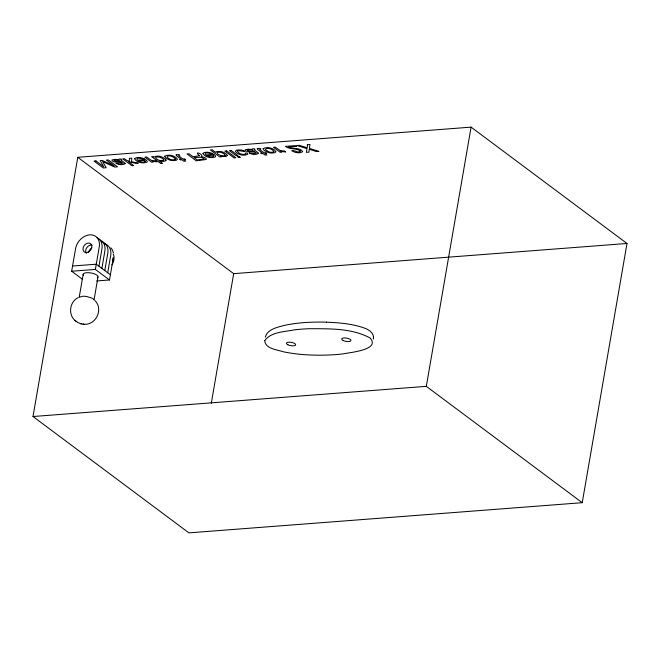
<?xml version="1.0" encoding="UTF-8"?>
<svg xmlns="http://www.w3.org/2000/svg" width="660" height="660" viewBox="0 0 660 660"><rect width="100%" height="100%" fill="white"/><g stroke="black" fill="none" stroke-linecap="round" stroke-linejoin="round"><path stroke-width="0.99" d="M326.387 322.162C339.108 322.724 352.085 323.705 364.188 327.987C368.915 329.505 374.599 333.374 373.362 339.108M94.116 299.558L97.985 276.928M33 416.526L77.773 157.311L471.091 127.132L627 243.474L582.227 502.689L188.908 532.867L33 416.526L426.319 386.347L582.227 502.689M82.657 279.444L71.668 271.243L75.562 248.729A14.099 10.758 -53.3 0 1 89.653 234.845A14.099 10.758 -53.3 0 1 99.264 246.906L95.37 269.428L109.494 279.972L113.38 257.441L113.008 259.083A14.099 10.758 -53.3 0 1 112.448 260.708M79.274 296.901L83.176 274.288M98.95 266.203L101.937 248.911A14.099 10.758 -53.3 0 0 97.16 237.691M101.879 268.389L104.866 251.089A14.099 10.758 -53.3 0 0 100.089 239.869M104.8 270.567L107.786 253.267A14.099 10.758 -53.3 0 0 101.731 241.56M107.72 272.745L110.707 255.453A14.099 10.758 -53.3 0 0 104.651 243.738M211.291 403.26L233.681 273.652L77.773 157.311M426.319 386.347L471.091 127.132M265.295 337.161C267.242 329.571 276.284 327.616 282.802 325.76C297.099 322.443 311.899 321.791 326.527 322.171M79.48 297.264L82.203 296.332A7.557 2.706 9.8 0 1 86.6 296.488L91.682 298.015A7.557 2.706 9.8 0 1 93.852 299.838M78.358 297.545C69.564 301.48 67.815 314.704 75.331 320.743M72.575 266.021L96.269 264.206L110.401 274.75M71.668 271.243L95.37 269.428M96.657 280.954L109.494 279.972M233.681 273.652L627 243.474M83.498 324.192C95.725 325.85 103.925 309.012 94.817 300.473M81.04 323.779L83.251 324.175M82.97 324.151L83.985 324.233M74.811 320.306L77.971 322.583L80.85 323.722M80.33 323.582L81.361 323.862M75.933 321.238L76.37 321.61M110.806 247.772L112.431 249.991L113.371 252.73M373.486 336.93L373.502 337.986M113.174 253.844A11.278 8.605 -53.3 0 1 111.895 264.891M86.361 253.316A5.173 3.943 -53.3 0 1 86.864 247.549A5.173 3.943 -53.3 0 1 92.21 245.19M88.671 252.326A5.173 3.943 -53.3 0 1 91.905 247.838M83.49 275.352A7.524 2.698 9.8 0 1 91.146 272.968A7.524 2.698 9.8 0 1 97.259 277.802M129.434 158.35L129.426 161.139L127.025 160.611L124.501 158.73L122.735 158.862L131.959 165.743L133.716 165.611L128.362 161.618L135.927 163.383L138.27 163.201L131.579 161.65L131.777 158.169L129.434 158.35M245.602 153.582L245.586 153.962C242.847 155.166 238.895 153.821 237.394 151.272A2.673 0.957 9.8 0 1 238.227 150.678L245 151.445L243.309 150.62A4.455 1.592 9.8 0 0 240.587 149.952L236.816 150.001L235.282 151.28C237.782 154.844 244.018 156.42 247.789 154.242L247.079 152.996L245.297 153.136L245.602 153.582M300.316 150.983L299.739 151.759L297.792 151.957L293.494 150.538L291.629 150.678C294.69 152.691 299.326 153.714 302.585 151.8L302.659 151.445C299.599 147.188 292.858 149.317 288.585 147.015L296.546 146.404L295.482 145.612L285.475 146.38C289.765 149.82 296.092 147.807 300.316 150.983M307.461 144.688L307.222 147.832L299.293 145.315L296.843 145.505L306.925 148.624L306.405 152.361L308.938 152.163L309.226 149.243L316.544 151.585L318.953 151.396L309.441 148.426L309.977 144.499L307.461 144.688M175.354 158.944L174.999 159.547L172.78 159.868A2.97 1.064 9.8 0 1 170.379 159.439L166.914 157.327C167.368 154.184 174.215 156.659 175.354 158.944M273.851 151.387L273.496 151.99L271.285 152.311A2.97 1.064 9.8 0 1 268.884 151.882L265.419 149.77C265.873 146.627 272.72 149.094 273.851 151.387M164.612 156.222L165.808 158.202L169.9 160.108A5.354 1.922 9.8 0 0 173.473 160.611L176.377 160.264L177.499 159.242C175.032 155.455 168.481 153.962 164.612 156.222M263.109 148.665L264.305 150.645L268.405 152.551A5.354 1.922 9.8 0 0 271.978 153.054L274.882 152.707L276.004 151.685C273.537 147.898 266.986 146.404 263.109 148.665M166.039 160.108L165.66 160.85L163.523 161.411L159.283 160.924L162.632 163.416L160.85 163.556L151.602 156.651L153.285 156.519L154.151 157.162C157.443 154.63 163.738 156.783 166.039 160.108M264.709 340.651C265.378 348.917 277.167 349.66 283.396 351.796C298.048 354.841 313.096 355.525 328.012 355.039A112.852 40.441 9.8 0 0 343.084 353.884C348.991 352.506 381.059 350.023 370.037 337.936C351.681 328.07 329.645 328.779 309.35 328.713A112.852 40.441 9.8 0 0 294.277 329.868C284.402 331.947 271.153 331.708 264.709 340.651M125.334 163.482C122.966 165.38 118.552 164.851 115.904 163.234L120.004 163.853L123.156 163.218L121.737 162.385L114.139 161.931L112.093 160.792L111.977 159.968L115.178 159.324L118.924 159.893L118.866 159.126L120.953 158.977L121.787 159.596L120.928 159.951L125.334 163.482M258.604 153.26C256.228 155.158 251.815 154.63 249.175 153.005L253.275 153.631L256.426 152.996L254.999 152.155L247.401 151.709L245.355 150.571L245.248 149.746L248.449 149.102L252.194 149.663L252.136 148.904L254.224 148.748L255.057 149.374L254.199 149.729L258.604 153.26M227.419 155.38L225.91 156.569L220.605 156.131L221.496 156.791L219.714 156.931L210.342 149.935L212.173 149.795L215.614 152.361L216.051 151.792C219.953 150.653 225.126 151.94 227.419 155.38M203.948 158.763L203.016 159.374L197.175 159.86L194.023 157.509L201.316 157.237L203.948 158.763M134.681 158.499L134.566 158.928C137.032 162.657 143.113 163.837 147.106 162.055L147.23 161.197L145.546 159.58L137.56 160.198L136.859 159.489C136.909 157.204 141.232 158.466 142.7 159.068L144.507 158.928C141.587 157.666 137.486 156.544 134.681 158.499M145.216 161.312C143.632 163.036 140.308 161.832 138.509 160.858L144.565 160.396L145.216 161.312M203.049 153.26L202.933 153.681C205.4 157.41 211.48 158.598 215.474 156.816L215.597 155.95L213.914 154.341L205.928 154.951L205.227 154.242C205.276 151.957 209.599 153.219 211.068 153.821L212.875 153.681C209.954 152.419 205.854 151.297 203.049 153.26M213.584 156.065C212.008 157.789 208.684 156.593 206.877 155.62L212.933 155.149L213.584 156.065M199.576 155.71L192.984 156.725L189.032 153.78L187.003 153.937L196.226 160.817L206.225 159.497L206.192 158.606L204.699 157.501L201.275 156.569L201.894 155.661C200.5 152.542 193.875 151.577 199.576 155.71M114.188 160.355L115.624 161.518L121.366 161.782L118.363 160.248L114.188 160.355M247.45 150.133L248.894 151.297L254.628 151.561L251.625 150.026L247.45 150.133M163.779 159.984C161.419 161.749 157.286 160.132 155.562 157.905L156.304 156.989L159.365 157.039L162.756 158.623L163.779 159.984M176.154 154.869L176.649 155.843L181.096 159.159L179.619 159.274L180.543 159.959L182.02 159.852L183.901 161.246L185.749 161.106L183.876 159.703L185.617 159.571L184.693 158.887L182.952 159.019L178.563 155.743L179.784 155.224L178.893 154.555L176.154 154.869M257.268 148.64L257.763 149.614L262.21 152.938L260.733 153.046L261.657 153.739L263.134 153.623L265.015 155.026L266.863 154.886L264.99 153.483L266.731 153.351L265.807 152.658L264.066 152.798L259.677 149.523L260.898 148.995L260.007 148.335L257.268 148.64M225.217 155.339L223.666 155.975L220.82 155.644L217.915 154.135L216.942 152.74L218.526 152.138L221.323 152.468L224.152 153.879L225.217 155.339M155.801 160.974L151.404 160.405L146.685 157.03L144.845 157.171L151.569 162.187L153.31 162.046L152.155 161.18L156.998 161.865L155.801 160.974M284.435 151.107L280.046 150.529L275.319 147.155L273.488 147.295L280.203 152.311L281.944 152.179L280.789 151.313L285.632 151.998L284.435 151.107M95.947 160.916L94.009 161.065L103.232 167.945L106.136 167.722L102.63 161.576L114.692 167.071L117.562 166.848L108.347 159.968L106.417 160.116L114.238 165.916L102.193 160.438L100.188 160.594L103.669 166.724L95.947 160.916M226.644 150.892L224.812 151.033L234.036 157.913L235.867 157.773L226.644 150.892M231.256 150.538L229.391 150.678L236.082 155.677L237.946 155.529L231.256 150.538M239.2 156.461L237.336 156.61L238.615 157.558L240.479 157.418L239.2 156.461M343.233 340.56A4.702 1.683 9.8 0 0 350.873 340.791A4.702 1.683 9.8 0 0 344.899 337.92A4.702 1.683 9.8 0 0 343.233 340.56M287.925 344.8A4.702 1.683 9.8 0 0 295.573 345.031A4.702 1.683 9.8 0 0 289.591 342.161A4.702 1.683 9.8 0 0 287.925 344.8M88.151 252.161A5.173 3.943 -53.3 0 0 90.816 243.936A5.173 3.943 -53.3 0 0 83.259 247.351A5.173 3.943 -53.3 0 0 88.151 252.161"/></g></svg>
